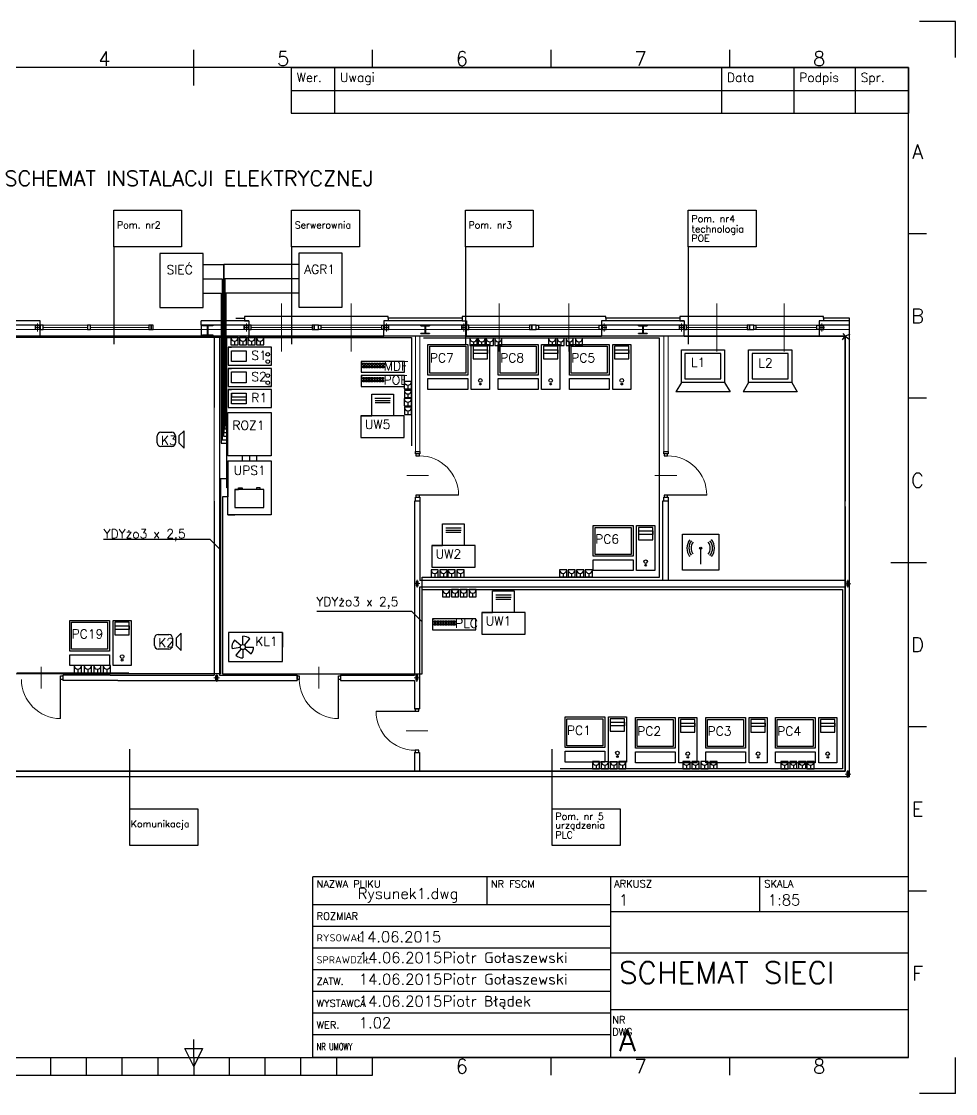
# Paper-space layout 'ISO A3 - tabelka rysunkowa' of a CAD drawing. Header units: millimetres. Extents: x 0 to 420, y 0 to 297.
# Drawn here: x 161.3 to 420, y 0 to 297 of the extents above; entities that cross this region are included whole.
import ezdxf
from ezdxf.enums import TextEntityAlignment as Align

# ---------------------------------------------------------------- set-up
doc = ezdxf.new("R2010")
doc.units = ezdxf.units.MM
doc.linetypes.add('ACAD_ISO10W100', pattern=[18, 12, -3, 0, -3])
for name, color, linetype in [('elementy', 10, 'Continuous'), ('faza1', 150, 'Continuous'), ('faza2', 92, 'Continuous'), ('faza3', 40, 'Continuous'), ('przekroj', 19, 'Continuous'), ('Title Block', 7, 'Continuous')]:
    doc.layers.add(name, color=color, linetype=linetype)
doc.styles.add('ACISOTS', font='simplex.shx', dxfattribs={"height": 1})
doc.styles.add('ISO Proportional', font='simplex.shx')
doc.styles.add('POLTECH', font='ROMANS')

# ---------------------------------------------------------------- blocks, each defined once
blk = doc.blocks.new('*T3')
at = {"layer": 'Title Block', "color": 0, "linetype": 'ByBlock', "lineweight": -2, "transparency": 16777216}
for p, q in [((0, 0), (171, 0)), ((0, 0), (0, -12.67)), ((12, 0), (12, -12.67)), ((119.19, 0), (119.19, -12.67)), ((139.19, 0), (139.19, -12.67)), ((156.21, 0), (156.21, -12.67)), ((171, 0), (171, -12.67)), ((0, -6.33), (171, -6.33)), ((0, -12.67), (171, -12.67))]:
    blk.add_line(p, q, dxfattribs=at)
at = {"layer": 'Title Block', "color": 0, "transparency": 16777216, "char_height": 2.5, "attachment_point": 1, "style": 'ISO Proportional'}
for s, insert, width in [('Wer.', (1.5, -1.5), 9), ('Uwagi', (13.5, -1.5), 104.1871), ('Data', (120.69, -1.5), 17), ('Podpis', (140.69, -1.5), 14.0204), ('Spr.', (157.71, -1.5), 11.7925)]:
    blk.add_mtext(s, dxfattribs=dict(at, insert=insert, width=width))
blk = doc.blocks.new('Tabelka rysunkowa')
at = {"layer": 'Title Block'}
for p, q in [((420, 297), (410, 297)), ((420, 287), (420, 297)), ((209, 279.28), (209, 289.18)), ((258.5, 284.23), (258.5, 289.18)), ((308, 284.23), (308, 289.18)), ((357.5, 284.23), (357.5, 289.18)), ((407, 284.23), (11, 284.23)), ((407, 10), (407, 284.23)), ((411.95, 238.19), (407, 238.19)), ((411.95, 192.66), (407, 192.66)), ((402.05, 147.12), (411.95, 147.12)), ((411.95, 101.58), (407, 101.58)), ((407, 60), (242, 60)), ((242, 10), (242, 60)), ((290.14, 60), (290.14, 52.38)), ((324.5, 10), (324.5, 60)), ((365.75, 50.35), (365.75, 60)), ((407, 10), (407, 60)), ((411.95, 56.03), (407, 56.03)), ((242, 52.38), (324.5, 52.38)), ((407, 50.35), (324.5, 50.35)), ((242, 46.38), (324.5, 46.38)), ((242, 40.38), (324.5, 40.38)), ((324.5, 39.01), (407, 39.01)), ((242, 34.38), (324.5, 34.38)), ((242, 28.38), (324.5, 28.38)), ((242, 22.38), (324.5, 22.38)), ((324.5, 23.29), (407, 23.29)), ((209, 10), (209, 14.95)), ((242, 16.38), (324.5, 16.38)), ((206.53, 12.47), (211.47, 12.47)), ((209, 7.52), (206.53, 12.47)), ((211.47, 12.47), (209, 7.52)), ((11, 10), (407, 10)), ((169.4, 5.05), (169.4, 10)), ((179.3, 5.05), (179.3, 10)), ((189.2, 5.05), (189.2, 10)), ((199.1, 5.05), (199.1, 10)), ((209, 10), (209, 5.05)), ((218.9, 5.05), (218.9, 10)), ((228.8, 5.05), (228.8, 10)), ((238.7, 5.05), (238.7, 10)), ((407, 10), (242, 10)), ((248.6, 5.05), (248.6, 10)), ((258.5, 5.05), (258.5, 10)), ((308, 5.05), (308, 10)), ((357.5, 5.05), (357.5, 10)), ((420, 0), (420, 10)), ((159.5, 5.05), (258.5, 5.05)), ((420, 0), (410, 0))]:
    blk.add_line(p, q, dxfattribs=at)
blk.add_blockref('*T3', (236, 284.23))
at = {"layer": 'Title Block', "style": 'ISO Proportional'}
for s, p in [('4', (184.25, 286.7)), ('5', (233.75, 286.7)), ('6', (283.25, 286.7)), ('7', (332.75, 286.7)), ('8', (382.25, 286.7)), ('A', (409.48, 260.96)), ('B', (409.48, 215.43)), ('C', (409.48, 169.88)), ('D', (409.48, 124.34)), ('E', (409.48, 78.8)), ('F', (409.48, 33.27)), ('6', (283.25, 7.52)), ('7', (332.75, 7.52)), ('8', (382.25, 7.52))]:
    blk.add_text(s, height=3.96, dxfattribs=at).set_placement(p, align=Align.MIDDLE)
at = {"layer": 'Title Block', "lineweight": 25, "style": 'ACISOTS'}
for s, p in [('NAZWA PLIKU', (243.03, 57.04)), ('NR FSCM', (291.3, 57.04)), ('ARKUSZ', (325.45, 57.11)), ('SKALA', (367.03, 57.11)), ('ROZMIAR', (243.03, 48.14)), ('RYSOWAŁ', (243.03, 42.14)), ('SPRAWDZIŁ', (243.03, 36.05)), ('ZATW.', (243.03, 30.08)), ('WYSTAWCA', (243.03, 23.99)), ('WER.', (243.03, 17.99))]:
    blk.add_text(s, height=2, dxfattribs=at).set_placement(p)
at = {"layer": 'Title Block', "lineweight": 25, "style": 'ACISOTS', "width": 0.683519}
blk.add_text('NR UMOWY', height=2, dxfattribs=at).set_placement((243.03, 11.99))
at = {"layer": 'Title Block', "insert": (324.88, 21.41), "char_height": 2, "width": 8.8, "attachment_point": 1, "style": 'ACISOTS'}
blk.add_mtext('NR DWG', dxfattribs=at)
at = {"layer": 'Title Block', "lineweight": 35, "style": 'ACISOTS'}
for tag, p, height in [('NAZWA_PLIKU', (254.41, 53.9), 3), ('NR_FSCM', (293.68, 53.04), 3), ('ARKUSZ', (326.77, 52.11), 3), ('SKALA', (368.02, 52.11), 3), ('ROZMIAR', (254.7, 48.23), 3), ('AKTYWNOŚĆ_PROJEKTOWA', (328.79, 43.14), 3.5), ('DATA_SPRAWDZENIA', (254.41, 41.9), 3), ('DATA_SPRAWDZENIA', (254.7, 36.14), 3), ('SPRAWDZAJĄCY', (277.96, 36.14), 3), ('NAZWAARKUSZA', (326.77, 30.48), 6), ('DATA_ZATWIERDZENIA', (254.7, 30.17), 3), ('ZATWIERDZAJĄCY', (277.96, 30.17), 3), ('DATA_WYDANIA', (254.7, 24.08), 3), ('WYDAJĄCY', (277.96, 24.08), 3), ('PODTYTUŁ_RYSUNKU', (328.79, 25.44), 3), ('WERSJA', (254.7, 18.08), 3), ('NR_UMOWY', (254.7, 12.08), 3.5), ('NAZWA-NUMERARKUSZA', (326.77, 11.76), 6)]:
    blk.add_attdef(tag, p, '', height=height, dxfattribs=at)
blk = doc.blocks.new('pc')
for p, q in [((59.46, 234.93), (59.46, 251.93)), ((59.46, 251.93), (60.46, 251.93)), ((60.46, 251.93), (80.46, 251.93)), ((60.46, 250.93), (80.46, 250.93)), ((60.46, 235.93), (60.46, 250.93)), ((80.46, 251.93), (81.46, 251.93)), ((80.46, 250.93), (80.46, 235.93)), ((81.46, 251.93), (81.46, 234.93)), ((83.46, 226.93), (83.46, 251.93)), ((83.46, 251.93), (93.46, 251.93)), ((83.46, 251.93), (88.46, 251.93)), ((83.46, 251.93), (84.46, 251.93)), ((92.46, 250.93), (84.46, 250.93)), ((84.46, 250.93), (84.46, 243.93)), ((84.46, 250.93), (84.46, 248.93)), ((92.46, 243.93), (92.46, 250.93)), ((93.46, 251.93), (93.46, 226.93)), ((84.46, 248.93), (92.46, 248.93)), ((92.46, 246.93), (84.46, 246.93)), ((84.46, 243.93), (92.46, 243.93)), ((92.46, 248.93), (92.46, 246.93)), ((60.46, 234.93), (59.46, 234.93)), ((59.46, 232.93), (81.46, 232.93)), ((59.46, 226.93), (59.46, 232.93)), ((80.46, 235.93), (60.46, 235.93)), ((81.46, 234.93), (60.46, 234.93)), ((81.46, 232.93), (81.46, 226.93)), ((81.46, 226.93), (59.46, 226.93)), ((93.46, 226.93), (83.46, 226.93))]:
    blk.add_line(p, q)
for centre, radius in [((88.46, 231.93), 1), ((88.46, 229.93), 0.5)]:
    blk.add_circle(centre, radius)
blk = doc.blocks.new('*U19')
for p, q in [((-0.25, 0.25), (0.25, 0.25)), ((-0.25, -0.25), (-0.25, 0.25)), ((0.25, 0.25), (0.25, -0.25)), ((0.25, -0.25), (-0.25, -0.25))]:
    blk.add_line(p, q)
blk = doc.blocks.new('*U20')
at = {"color": 0, "linetype": 'ByBlock', "lineweight": -2, "transparency": 16777216}
for p in [(0, 0.75), (0, 0), (0.75, 0.75), (0.75, 0), (1.5, 0.75), (1.5, 0), (2.25, 0.75), (2.25, 0), (3, 0.75), (3, 0), (3.75, 0.75), (3.75, 0), (4.5, 0.75), (4.5, 0), (5.25, 0.75), (5.25, 0)]:
    blk.add_blockref('*U19', p, dxfattribs=at)
blk = doc.blocks.new('*U23')
for p, q in [((-0.25, 0.25), (0.25, 0.25)), ((-0.25, -0.25), (-0.25, 0.25)), ((0.25, 0.25), (0.25, -0.25)), ((0.25, -0.25), (-0.25, -0.25))]:
    blk.add_line(p, q)
blk = doc.blocks.new('*U24')
at = {"color": 0, "linetype": 'ByBlock', "lineweight": -2, "transparency": 16777216}
for p in [(0, 0.75), (0, 0), (0.75, 0.75), (0.75, 0), (1.5, 0.75), (1.5, 0), (2.25, 0.75), (2.25, 0), (3, 0.75), (3, 0), (3.75, 0.75), (3.75, 0), (4.5, 0.75), (4.5, 0), (5.25, 0.75), (5.25, 0)]:
    blk.add_blockref('*U23', p, dxfattribs=at)
blk = doc.blocks.new('*U31')
for p, q in [((-0.25, 0.25), (0.25, 0.25)), ((-0.25, -0.25), (-0.25, 0.25)), ((0.25, 0.25), (0.25, -0.25)), ((0.25, -0.25), (-0.25, -0.25))]:
    blk.add_line(p, q)
blk = doc.blocks.new('*U32')
at = {"color": 0, "linetype": 'ByBlock', "lineweight": -2, "transparency": 16777216}
for p in [(0, 0.75), (0, 0), (0.75, 0.75), (0.75, 0), (1.5, 0.75), (1.5, 0), (2.25, 0.75), (2.25, 0), (3, 0.75), (3, 0), (3.75, 0.75), (3.75, 0), (4.5, 0.75), (4.5, 0), (5.25, 0.75), (5.25, 0)]:
    blk.add_blockref('*U31', p, dxfattribs=at)

psp = doc.layouts.new('ISO A3 - tabelka rysunkowa')

# ---------------------------------------------------------------- hatches: boundary and pattern name
at = {"layer": 'przekroj'}
for points in [[(271.11, 141.8), (270.63, 141.8), (270.63, 140.72), (271.11, 140.72)], [(390.44, 141.77), (389.96, 141.77), (389.96, 140.69), (390.44, 140.69)], [(215.59, 115.68), (215.11, 115.68), (215.11, 114.59), (215.59, 114.59)], [(271.05, 115.73), (270.56, 115.73), (270.56, 114.64), (271.05, 114.64)], [(390.44, 89.06), (389.96, 89.06), (389.96, 87.97), (390.44, 87.97)]]:
    psp.add_hatch(color=1, dxfattribs=at).paths.add_polyline_path(points)

# ---------------------------------------------------------------- linework, layer by layer
for p, q in [((218.5, 206.78), (218.5, 201.78)), ((230.5, 206.78), (218.5, 206.78)), ((218.5, 206.78), (219.5, 206.78)), ((219.5, 205.78), (223.5, 205.78)), ((219.5, 202.78), (219.5, 205.78)), ((223.5, 205.78), (223.5, 202.78)), ((230.5, 201.78), (230.5, 206.78)), ((344.05, 197.02), (344.05, 206.02)), ((344.05, 206.02), (345.05, 206.02)), ((345.03, 205.02), (345.03, 198.02)), ((355.03, 205.02), (345.03, 205.02)), ((345.05, 206.02), (356.05, 206.02)), ((355.03, 198.02), (355.03, 205.02)), ((356.05, 206.02), (356.05, 197.02)), ((362.67, 197.02), (362.67, 206.02)), ((362.67, 206.02), (363.67, 206.02)), ((363.65, 205.02), (363.65, 198.02)), ((373.65, 205.02), (363.65, 205.02)), ((363.67, 206.02), (374.67, 206.02)), ((373.65, 198.02), (373.65, 205.02)), ((374.67, 206.02), (374.67, 197.02)), ((223.5, 202.78), (219.5, 202.78)), ((255.36, 202.8), (255.36, 199.8)), ((267.36, 202.8), (255.36, 202.8)), ((255.36, 202.8), (255.86, 202.8)), ((267.36, 199.8), (267.36, 202.8)), ((218.5, 201.78), (230.5, 201.78)), ((218.5, 200.9), (218.5, 195.9)), ((230.5, 200.9), (218.5, 200.9)), ((218.5, 200.9), (219.5, 200.9)), ((219.5, 199.9), (223.5, 199.9)), ((219.5, 196.9), (219.5, 199.9)), ((223.5, 199.9), (223.5, 196.9)), ((230.5, 195.9), (230.5, 200.9)), ((255.36, 199.8), (267.36, 199.8)), ((223.5, 196.9), (219.5, 196.9)), ((255.34, 198.9), (255.34, 195.9)), ((267.34, 198.9), (255.34, 198.9)), ((255.34, 198.9), (255.84, 198.9)), ((267.34, 195.9), (267.34, 198.9)), ((344.05, 197.02), (342.54, 194.42)), ((356.05, 197.02), (344.05, 197.02)), ((345.03, 198.02), (355.03, 198.02)), ((356.05, 197.02), (357.53, 194.41)), ((362.67, 197.02), (361.16, 194.42)), ((374.67, 197.02), (362.67, 197.02)), ((363.65, 198.02), (373.65, 198.02)), ((374.67, 197.02), (376.15, 194.41)), ((218.5, 195.9), (230.5, 195.9)), ((218.5, 195.04), (218.5, 190.04)), ((230.5, 195.04), (218.5, 195.04)), ((218.5, 195.04), (219.5, 195.04)), ((219.5, 194.04), (223.5, 194.04)), ((219.5, 191.04), (219.5, 194.04)), ((219.5, 194.04), (219.5, 193.04)), ((223.5, 194.04), (223.5, 191.04)), ((230.5, 195.9), (229.5, 195.9)), ((230.5, 190.04), (230.5, 195.04)), ((255.34, 195.9), (267.34, 195.9)), ((258.31, 187.72), (258.31, 193.72)), ((258.31, 193.72), (264.31, 193.72)), ((264.31, 193.72), (264.31, 187.72)), ((357.53, 194.41), (342.54, 194.42)), ((376.15, 194.41), (361.16, 194.42)), ((219.5, 193.04), (223.5, 193.04)), ((223.5, 192.04), (219.5, 192.04)), ((223.5, 191.04), (219.5, 191.04)), ((223.5, 193.04), (223.5, 192.04)), ((259.18, 192.62), (263.49, 192.62)), ((259.22, 191.96), (263.44, 191.96)), ((259.22, 191.42), (263.4, 191.42)), ((218.5, 190.04), (230.5, 190.04)), ((255.31, 187.72), (255.31, 181.72)), ((267.31, 187.72), (255.31, 187.72)), ((255.31, 187.72), (258.31, 187.72)), ((267.31, 181.72), (267.31, 187.72)), ((198.9, 180.23), (198.9, 182.23)), ((199.9, 183.23), (202.9, 183.23)), ((203.9, 182.23), (203.9, 180.23)), ((204.9, 182.23), (206.33, 183.63)), ((204.9, 182.23), (204.9, 180.23)), ((206.32, 178.82), (206.32, 183.62)), ((255.31, 181.72), (267.31, 181.72)), ((202.9, 179.23), (199.9, 179.23)), ((204.9, 180.23), (206.32, 178.82)), ((218.42, 175.31), (230.42, 175.31)), ((218.42, 160.31), (218.42, 175.31)), ((230.42, 175.31), (230.42, 160.31)), ((228.42, 167.31), (220.42, 167.31)), ((220.42, 167.31), (220.42, 162.31)), ((220.42, 167.31), (221.42, 167.31)), ((221.42, 167.31), (221.42, 167.81)), ((221.42, 167.81), (222.42, 167.81)), ((222.42, 167.81), (222.42, 167.31)), ((227.42, 167.81), (226.42, 167.81)), ((226.42, 167.81), (226.42, 167.31)), ((227.42, 167.31), (227.42, 167.81)), ((227.92, 167.31), (227.42, 167.31)), ((228.42, 167.31), (227.92, 167.31)), ((228.42, 162.31), (228.42, 167.31)), ((220.42, 162.31), (228.42, 162.31)), ((230.42, 160.31), (218.42, 160.31)), ((218.42, 160.31), (220.42, 160.31)), ((277.91, 151.84), (277.91, 157.84)), ((277.91, 157.84), (283.91, 157.84)), ((283.91, 157.84), (283.91, 151.84)), ((278.79, 156.74), (283.09, 156.74)), ((278.83, 156.08), (283.05, 156.08)), ((278.83, 155.54), (283.01, 155.54)), ((344.41, 144.99), (344.41, 154.99)), ((344.41, 154.99), (354.41, 154.99)), ((354.41, 154.99), (354.41, 144.99)), ((274.91, 151.84), (274.91, 145.84)), ((286.91, 151.84), (274.91, 151.84)), ((274.91, 151.84), (277.91, 151.84)), ((286.91, 145.84), (286.91, 151.84)), ((349.41, 146.61), (349.41, 151.09)), ((274.91, 145.84), (286.91, 145.84)), ((354.41, 144.99), (344.41, 144.99)), ((354.41, 144.99), (349.41, 144.99)), ((291.77, 133.28), (291.77, 139.28)), ((291.77, 139.28), (297.77, 139.28)), ((292.64, 138.18), (296.95, 138.18)), ((292.69, 137.52), (296.91, 137.52)), ((292.69, 136.98), (296.87, 136.98)), ((297.77, 139.28), (297.77, 133.28)), ((275.13, 131.49), (275.13, 128.49)), ((287.13, 131.49), (275.13, 131.49)), ((275.13, 131.49), (275.63, 131.49)), ((287.13, 128.49), (287.13, 131.49)), ((288.77, 133.28), (288.77, 127.28)), ((300.77, 133.28), (288.77, 133.28)), ((288.77, 133.28), (291.77, 133.28)), ((300.77, 127.28), (300.77, 133.28)), ((275.13, 128.49), (287.13, 128.49)), ((198.14, 124.14), (198.14, 126.14)), ((199.14, 127.14), (202.14, 127.14)), ((203.14, 126.14), (203.14, 124.14)), ((204.14, 126.14), (205.56, 127.55)), ((204.14, 126.14), (204.14, 124.14)), ((205.56, 122.73), (205.56, 127.54)), ((233.58, 127.7), (218.58, 127.7)), ((218.58, 127.7), (218.58, 124.7)), ((222.04, 124.15), (220.28, 125.63)), ((222.58, 124.4), (222.58, 126.7)), ((223.03, 124.24), (224.51, 125.99)), ((233.58, 119.7), (233.58, 127.7)), ((233.58, 127.7), (233.58, 123.7)), ((288.77, 127.28), (300.77, 127.28)), ((202.14, 123.14), (199.14, 123.14)), ((204.14, 124.14), (205.56, 122.73)), ((218.58, 124.7), (218.58, 119.7)), ((221.89, 123.58), (219.62, 123.17)), ((222.12, 123.17), (220.64, 121.41)), ((222.58, 123), (222.58, 120.7)), ((223.11, 123.25), (224.87, 121.77)), ((223.28, 123.7), (225.58, 123.7)), ((218.58, 119.7), (233.58, 119.7))]:
    psp.add_line(p, q)
for centre, radius in [((229.5, 204.78), 0.5), ((229.5, 202.78), 0.5), ((229.5, 198.9), 0.5), ((229.5, 196.9), 0.5), ((349.41, 151.09), 0.296), ((222.58, 123.7), 0.7)]:
    psp.add_circle(centre, radius)
for centre, radius, start, end in [((199.9, 182.23), 1, 90, 180), ((202.9, 182.23), 1, 0, 90), ((199.9, 180.23), 1, 180, 270), ((202.9, 180.23), 1, 270, 0), ((349.41, 151.09), 3.81, 142.1152, 216.654), ((349.41, 151.09), 3.27, 142.1387, 216.5193), ((349.41, 151.09), 2.66, 142.1764, 216.3036), ((349.41, 151.09), 2.66, 321.7735, 38.6113), ((349.41, 151.09), 3.27, 321.8112, 38.3956), ((349.41, 151.09), 3.81, 321.8347, 38.2609), ((199.14, 126.14), 1, 90, 180), ((202.14, 126.14), 1, 0, 90), ((222.58, 123.7), 3, 139.894, 190.2891), ((222.58, 123.7), 3, 49.8096, 90), ((199.14, 124.14), 1, 180, 270), ((202.14, 124.14), 1, 270, 0), ((222.58, 123.7), 3, 319.894, 0), ((222.58, 123.7), 3, 229.8096, 270)]:
    psp.add_arc(centre, radius, start, end)
at = {"layer": 'elementy'}
for p, q in [((199.62, 232.71), (199.62, 217.71)), ((211.62, 232.71), (199.62, 232.71)), ((211.62, 217.71), (211.62, 232.71)), ((238.12, 232.81), (238.12, 217.81)), ((250.12, 232.81), (238.12, 232.81)), ((250.12, 217.81), (250.12, 232.81)), ((199.62, 217.71), (211.62, 217.71)), ((238.12, 217.81), (250.12, 217.81)), ((219.29, 209.4), (219.29, 207.4)), ((221.29, 209.4), (219.29, 209.4)), ((220.29, 208.4), (220.29, 207.4)), ((221.29, 207.4), (221.29, 209.4)), ((221.64, 209.4), (221.64, 207.4)), ((223.64, 209.4), (221.64, 209.4)), ((222.64, 208.4), (222.64, 207.4)), ((223.64, 207.4), (223.64, 209.4)), ((223.99, 209.4), (223.99, 207.4)), ((225.99, 209.4), (223.99, 209.4)), ((224.99, 208.4), (224.99, 207.4)), ((225.99, 207.4), (225.99, 209.4)), ((226.37, 209.4), (226.37, 207.4)), ((228.37, 209.4), (226.37, 209.4)), ((227.37, 208.4), (227.37, 207.4)), ((228.37, 207.4), (228.37, 209.4)), ((285.46, 209.26), (285.46, 207.26)), ((287.46, 209.26), (285.46, 209.26)), ((286.46, 208.26), (286.46, 207.26)), ((287.46, 207.26), (287.46, 209.26)), ((287.74, 209.26), (287.74, 207.26)), ((289.74, 209.26), (287.74, 209.26)), ((288.74, 208.26), (288.74, 207.26)), ((289.74, 207.26), (289.74, 209.26)), ((290.01, 209.26), (290.01, 207.26)), ((292.01, 209.26), (290.01, 209.26)), ((291.01, 208.26), (291.01, 207.26)), ((292.01, 207.26), (292.01, 209.26)), ((292.35, 209.26), (292.35, 207.26)), ((294.35, 209.26), (292.35, 209.26)), ((293.35, 208.26), (293.35, 207.26)), ((294.35, 207.26), (294.35, 209.26)), ((307.27, 209.23), (307.27, 207.23)), ((309.27, 209.23), (307.27, 209.23)), ((308.27, 208.23), (308.27, 207.23)), ((309.27, 207.23), (309.27, 209.23)), ((309.64, 209.26), (309.64, 207.26)), ((311.64, 209.26), (309.64, 209.26)), ((310.64, 208.26), (310.64, 207.26)), ((311.64, 207.26), (311.64, 209.26)), ((312.13, 209.26), (312.13, 207.26)), ((314.13, 209.26), (312.13, 209.26)), ((313.13, 208.26), (313.13, 207.26)), ((314.13, 207.26), (314.13, 209.26)), ((314.69, 209.26), (314.69, 207.26)), ((316.69, 209.26), (314.69, 209.26)), ((315.69, 208.26), (315.69, 207.26)), ((316.69, 207.26), (316.69, 209.26)), ((219.29, 207.4), (221.29, 207.4)), ((221.64, 207.4), (223.64, 207.4)), ((223.99, 207.4), (225.99, 207.4)), ((226.37, 207.4), (228.37, 207.4)), ((285.46, 207.26), (287.46, 207.26)), ((287.74, 207.26), (289.74, 207.26)), ((290.01, 207.26), (292.01, 207.26)), ((292.35, 207.26), (294.35, 207.26)), ((307.27, 207.23), (309.27, 207.23)), ((309.64, 207.26), (311.64, 207.26)), ((312.13, 207.26), (314.13, 207.26)), ((314.69, 207.26), (316.69, 207.26)), ((267.3, 197.24), (267.3, 195.24)), ((269.3, 197.24), (267.3, 197.24)), ((268.3, 196.24), (268.3, 195.24)), ((269.3, 195.24), (269.3, 197.24)), ((267.3, 195.24), (269.3, 195.24)), ((267.34, 194.8), (267.34, 192.8)), ((269.34, 194.8), (267.34, 194.8)), ((268.34, 193.8), (268.34, 192.8)), ((269.34, 192.8), (269.34, 194.8)), ((267.3, 192.53), (267.3, 190.53)), ((269.3, 192.53), (267.3, 192.53)), ((267.3, 190.53), (269.3, 190.53)), ((267.34, 192.8), (269.34, 192.8)), ((267.34, 190.14), (267.34, 188.14)), ((269.34, 190.14), (267.34, 190.14)), ((268.3, 191.53), (268.3, 190.53)), ((269.3, 190.53), (269.3, 192.53)), ((269.34, 188.14), (269.34, 190.14)), ((218.42, 188.64), (230.42, 188.64)), ((218.42, 176.64), (218.42, 188.64)), ((230.42, 188.64), (230.42, 176.64)), ((267.34, 188.14), (269.34, 188.14)), ((268.34, 189.14), (268.34, 188.14)), ((230.42, 176.64), (218.42, 176.64)), ((274.74, 145.09), (274.74, 143.09)), ((276.74, 145.09), (274.74, 145.09)), ((274.74, 143.09), (276.74, 143.09)), ((275.74, 144.09), (275.74, 143.09)), ((276.74, 143.09), (276.74, 145.09)), ((277.15, 145.11), (277.15, 143.11)), ((279.15, 145.11), (277.15, 145.11)), ((277.15, 143.11), (279.15, 143.11)), ((278.15, 144.11), (278.15, 143.11)), ((279.15, 143.11), (279.15, 145.11)), ((279.42, 145.09), (279.42, 143.09)), ((281.42, 145.09), (279.42, 145.09)), ((279.42, 143.09), (281.42, 143.09)), ((280.42, 144.09), (280.42, 143.09)), ((281.42, 143.09), (281.42, 145.09)), ((281.87, 145.09), (281.87, 143.09)), ((283.87, 145.09), (281.87, 145.09)), ((281.87, 143.09), (283.87, 143.09)), ((282.87, 144.09), (282.87, 143.09)), ((283.87, 143.09), (283.87, 145.09)), ((310.3, 145.11), (310.3, 143.11)), ((312.3, 145.11), (310.3, 145.11)), ((310.3, 143.11), (312.3, 143.11)), ((311.3, 144.11), (311.3, 143.11)), ((312.3, 143.11), (312.3, 145.11)), ((312.66, 145.11), (312.66, 143.11)), ((314.66, 145.11), (312.66, 145.11)), ((312.66, 143.11), (314.66, 143.11)), ((313.66, 144.11), (313.66, 143.11)), ((314.66, 143.11), (314.66, 145.11)), ((315.03, 145.11), (315.03, 143.11)), ((317.03, 145.11), (315.03, 145.11)), ((315.03, 143.11), (317.03, 143.11)), ((316.03, 144.11), (316.03, 143.11)), ((317.03, 143.11), (317.03, 145.11)), ((317.45, 145.11), (317.45, 143.11)), ((319.45, 145.11), (317.45, 145.11)), ((317.45, 143.11), (319.45, 143.11)), ((318.45, 144.11), (318.45, 143.11)), ((319.45, 143.11), (319.45, 145.11)), ((280.37, 139.62), (280.37, 137.62)), ((282.37, 139.62), (280.37, 139.62)), ((282.37, 137.62), (282.37, 139.62)), ((282.76, 139.62), (282.76, 137.62)), ((284.76, 139.62), (282.76, 139.62)), ((284.76, 137.62), (284.76, 139.62)), ((285.25, 139.62), (285.25, 137.62)), ((287.25, 139.62), (285.25, 139.62)), ((287.25, 137.62), (287.25, 139.62)), ((277.92, 139.57), (277.92, 137.57)), ((279.92, 139.57), (277.92, 139.57)), ((277.92, 137.57), (279.92, 137.57)), ((278.92, 138.57), (278.92, 137.57)), ((279.92, 137.57), (279.92, 139.57)), ((280.37, 137.62), (282.37, 137.62)), ((281.37, 138.62), (281.37, 137.62)), ((282.76, 137.62), (284.76, 137.62)), ((283.76, 138.62), (283.76, 137.62)), ((285.25, 137.62), (287.25, 137.62)), ((286.25, 138.62), (286.25, 137.62)), ((175.91, 118.54), (175.91, 116.54)), ((177.91, 118.54), (175.91, 118.54)), ((175.91, 116.54), (177.91, 116.54)), ((176.91, 117.54), (176.91, 116.54)), ((177.91, 116.54), (177.91, 118.54)), ((178.69, 118.54), (178.69, 116.54)), ((180.69, 118.54), (178.69, 118.54)), ((178.69, 116.54), (180.69, 116.54)), ((179.69, 117.54), (179.69, 116.54)), ((180.69, 116.54), (180.69, 118.54)), ((181.3, 118.54), (181.3, 116.54)), ((183.3, 118.54), (181.3, 118.54)), ((181.3, 116.54), (183.3, 116.54)), ((182.3, 117.54), (182.3, 116.54)), ((183.3, 116.54), (183.3, 118.54)), ((183.91, 118.54), (183.91, 116.54)), ((185.91, 118.54), (183.91, 118.54)), ((183.91, 116.54), (185.91, 116.54)), ((184.91, 117.54), (184.91, 116.54)), ((185.91, 116.54), (185.91, 118.54)), ((319.42, 91.97), (319.42, 89.97)), ((321.42, 91.97), (319.42, 91.97)), ((319.42, 89.97), (321.42, 89.97)), ((320.42, 90.97), (320.42, 89.97)), ((321.42, 89.97), (321.42, 91.97)), ((321.85, 91.94), (321.85, 89.94)), ((323.85, 91.94), (321.85, 91.94)), ((321.85, 89.94), (323.85, 89.94)), ((322.85, 90.94), (322.85, 89.94)), ((323.85, 89.94), (323.85, 91.94)), ((324.32, 91.94), (324.32, 89.94)), ((326.32, 91.94), (324.32, 91.94)), ((324.32, 89.94), (326.32, 89.94)), ((325.32, 90.94), (325.32, 89.94)), ((326.32, 89.94), (326.32, 91.94)), ((326.72, 91.97), (326.72, 89.97)), ((328.72, 91.97), (326.72, 91.97)), ((326.72, 89.97), (328.72, 89.97)), ((327.72, 90.97), (327.72, 89.97)), ((328.72, 89.97), (328.72, 91.97)), ((344.49, 91.96), (344.49, 89.96)), ((346.49, 91.96), (344.49, 91.96)), ((344.49, 89.96), (346.49, 89.96)), ((345.49, 90.96), (345.49, 89.96)), ((346.49, 89.96), (346.49, 91.96)), ((346.96, 91.96), (346.96, 89.96)), ((348.96, 91.96), (346.96, 91.96)), ((346.96, 89.96), (348.96, 89.96)), ((347.96, 90.96), (347.96, 89.96)), ((348.96, 89.96), (348.96, 91.96)), ((349.48, 91.96), (349.48, 89.96)), ((351.48, 91.96), (349.48, 91.96)), ((349.48, 89.96), (351.48, 89.96)), ((350.48, 90.96), (350.48, 89.96)), ((351.48, 89.96), (351.48, 91.96)), ((351.95, 92.01), (351.95, 90.01)), ((353.95, 92.01), (351.95, 92.01)), ((351.95, 90.01), (353.95, 90.01)), ((352.95, 91.01), (352.95, 90.01)), ((353.95, 90.01), (353.95, 92.01)), ((371.61, 91.96), (371.61, 89.96)), ((373.61, 91.96), (371.61, 91.96)), ((371.61, 89.96), (373.61, 89.96)), ((372.61, 90.96), (372.61, 89.96)), ((373.61, 89.96), (373.61, 91.96)), ((374.08, 92.01), (374.08, 90.01)), ((376.08, 92.01), (374.08, 92.01)), ((374.08, 90.01), (376.08, 90.01)), ((375.08, 91.01), (375.08, 90.01)), ((376.08, 90.01), (376.08, 92.01)), ((376.51, 92.01), (376.51, 90.01)), ((378.51, 92.01), (376.51, 92.01)), ((376.51, 90.01), (378.51, 90.01)), ((377.51, 91.01), (377.51, 90.01)), ((378.51, 90.01), (378.51, 92.01)), ((378.83, 91.96), (378.83, 89.96)), ((380.83, 91.96), (378.83, 91.96)), ((378.83, 89.96), (380.83, 89.96)), ((379.83, 90.96), (379.83, 89.96)), ((380.83, 89.96), (380.83, 91.96))]:
    psp.add_line(p, q, dxfattribs=at)
for centre in [(220.29, 209.4), (222.64, 209.4), (224.99, 209.4), (227.37, 209.4), (286.46, 209.26), (288.74, 209.26), (291.01, 209.26), (293.35, 209.26), (308.27, 209.23), (310.64, 209.26), (313.13, 209.26), (315.69, 209.26), (268.3, 197.24), (268.34, 194.8), (268.3, 192.53), (268.34, 190.14), (275.74, 145.09), (278.15, 145.11), (280.42, 145.09), (282.87, 145.09), (311.3, 145.11), (313.66, 145.11), (316.03, 145.11), (318.45, 145.11), (281.37, 139.62), (283.76, 139.62), (286.25, 139.62), (278.92, 139.57), (176.91, 118.54), (179.69, 118.54), (182.3, 118.54), (184.91, 118.54), (320.42, 91.97), (322.85, 91.94), (325.32, 91.94), (327.72, 91.97), (345.49, 91.96), (347.96, 91.96), (350.48, 91.96), (352.95, 92.01), (372.61, 91.96), (375.08, 92.01), (377.51, 92.01), (379.83, 91.96)]:
    psp.add_arc(centre, 1, 180, 0, dxfattribs=at)
at = {"layer": 'faza1'}
for p, q in [((211.62, 229.71), (216, 229.71)), ((216, 229.71), (217.2, 229.71)), ((217.2, 229.71), (217.2, 188.64)), ((218.5, 229.71), (217.3, 229.71)), ((217.3, 229.71), (217.3, 188.64)), ((238.12, 229.71), (218.5, 229.71)), ((217.2, 188.64), (217.2, 182.14)), ((217.3, 188.64), (217.3, 183.14)), ((217.2, 182.14), (218.42, 182.14)), ((217.3, 183.14), (218.42, 183.14)), ((218.42, 175.31), (218.42, 170.31)), ((222.42, 176.64), (222.42, 175.31)), ((218.42, 170.31), (216.42, 170.31)), ((216.42, 170.31), (216.42, 116.51)), ((213.58, 153.49), (184.03, 153.49)), ((216.42, 150.67), (213.58, 153.49)), ((119.23, 116.38), (172.28, 116.31)), ((216.42, 116.31), (172.28, 116.31)), ((216.42, 116.51), (216.42, 116.31))]:
    psp.add_line(p, q, dxfattribs=at)
at = {"layer": 'faza2'}
for p, q in [((211.62, 225.71), (216, 225.71)), ((216, 225.71), (216.9, 225.71)), ((216.9, 225.71), (216.9, 188.64)), ((218.5, 225.71), (217.6, 225.71)), ((217.6, 225.71), (217.6, 188.66)), ((238.12, 225.71), (218.5, 225.71)), ((218.12, 209.46), (159.83, 209.46)), ((218.12, 167.81), (218.12, 209.46)), ((218.12, 209.46), (230.68, 209.46)), ((230.68, 209.46), (269.34, 209.46)), ((269.34, 209.46), (269.34, 179.42)), ((216.9, 188.64), (216.9, 181.14)), ((217.6, 188.66), (217.6, 184.16)), ((217.6, 184.16), (218.42, 184.16)), ((216.9, 181.14), (218.42, 181.14)), ((224.42, 176.64), (224.42, 175.31)), ((218.42, 170.31), (218.42, 167.81)), ((218.42, 167.81), (218.12, 167.81)), ((159.98, 116.51), (191.02, 116.51))]:
    psp.add_line(p, q, dxfattribs=at)
at = {"layer": 'faza3'}
for p, q in [((211.62, 221.71), (216.1, 221.71)), ((216.1, 221.71), (216.6, 221.71)), ((216.6, 221.71), (216.6, 188.64)), ((218.5, 221.71), (217.9, 221.71)), ((217.9, 221.71), (217.9, 188.64)), ((238.12, 221.71), (218.5, 221.71)), ((337.96, 209.26), (272.63, 209.26)), ((337.96, 143.09), (337.96, 209.26)), ((216.6, 188.64), (216.6, 180.14)), ((217.9, 188.64), (217.9, 185.14)), ((217.9, 185.14), (218.42, 185.14)), ((216.6, 180.14), (218.42, 180.14)), ((226.42, 176.64), (226.42, 175.31)), ((218.42, 167.81), (218.42, 165.31)), ((218.42, 165.31), (216.92, 165.31)), ((216.92, 165.31), (216.92, 116.31)), ((272.26, 139.61), (272.26, 143.09)), ((272.26, 143.09), (337.96, 143.09)), ((272.26, 116.31), (272.26, 139.61)), ((272.26, 139.61), (300.97, 139.61)), ((300.97, 139.61), (388.69, 139.61)), ((388.69, 139.61), (388.69, 89.96)), ((269.44, 133.55), (243.06, 133.55)), ((272.25, 130.71), (269.44, 133.55)), ((216.92, 116.31), (272.26, 116.31)), ((388.69, 89.96), (310.51, 89.96))]:
    psp.add_line(p, q, dxfattribs=at)
at = {"layer": 'przekroj', "color": 1}
for p, q in [((186.87, 244.74), (205.64, 244.74)), ((186.87, 234.58), (186.87, 244.74)), ((205.64, 244.74), (205.64, 234.58)), ((236.11, 244.74), (254.88, 244.74)), ((236.11, 234.58), (236.11, 244.74)), ((254.88, 244.74), (254.88, 234.58)), ((284.24, 244.74), (303, 244.74)), ((284.24, 234.58), (284.24, 244.74)), ((303, 244.74), (303, 234.58)), ((345.98, 244.74), (364.74, 244.74)), ((345.98, 234.58), (345.98, 244.74)), ((364.74, 244.74), (364.74, 234.58)), ((186.87, 234.58), (186.87, 207.58)), ((205.64, 234.58), (186.87, 234.58)), ((236.11, 234.58), (236.11, 207.58)), ((254.88, 234.58), (236.11, 234.58)), ((284.24, 234.58), (284.24, 207.58)), ((303, 234.58), (284.24, 234.58)), ((345.98, 234.58), (345.98, 207.58)), ((364.74, 234.58), (345.98, 234.58)), ((166.43, 214.03), (26.19, 214.03)), ((166.43, 212.82), (166.43, 214.03)), ((224.29, 214.03), (211.03, 214.03)), ((211.03, 212.82), (211.03, 214.03)), ((220.68, 214.8), (223.09, 214.8)), ((223.09, 214.8), (223.09, 214.03)), ((224.29, 214.03), (224.29, 212.82)), ((262.87, 214.03), (261.66, 214.03)), ((261.66, 214.03), (261.66, 212.82)), ((283.36, 214.8), (262.87, 214.8, 0)), ((262.87, 214.8), (262.87, 214.03)), ((283.36, 214.03), (262.87, 214.03)), ((283.36, 214.8), (283.36, 214.03)), ((283.36, 214.03), (284.56, 214.03)), ((284.56, 214.03), (284.56, 212.82)), ((323.14, 214.03), (321.93, 214.03)), ((321.93, 214.03), (321.93, 212.82)), ((343.63, 214.8), (323.14, 214.8)), ((323.14, 214.8), (323.14, 214.03)), ((344.83, 214.03), (323.14, 214.03)), ((343.63, 214.8), (343.63, 214.03)), ((343.63, 214.03), (344.83, 214.03)), ((344.83, 214.03), (344.83, 212.82)), ((390.64, 214.03), (382.2, 214.03)), ((383.41, 214.03), (382.2, 214.03)), ((382.2, 214.03), (382.2, 212.82)), ((390.64, 214.8), (383.41, 214.8)), ((383.41, 214.8), (383.41, 214.03)), ((390.64, 87.76), (390.64, 214.8)), ((166.43, 212.82), (26.19, 212.82)), ((166.43, 209.81), (166.43, 212.82)), ((167.28, 212.82), (166.43, 212.82)), ((166.43, 212.82), (166.43, 211.62)), ((166.43, 211.62), (167.28, 211.62)), ((167.28, 211.62), (167.28, 212.82)), ((180.41, 212.82), (179.57, 212.82)), ((179.57, 212.82), (179.57, 211.62)), ((179.57, 211.62), (180.41, 211.62)), ((180.41, 211.62), (180.41, 212.82)), ((197.17, 212.82), (196.57, 212.82)), ((196.57, 212.82), (196.57, 211.62)), ((196.57, 211.62), (197.17, 211.62)), ((197.17, 211.62), (197.17, 212.82)), ((197.77, 212.82), (197.17, 212.82)), ((197.17, 212.82), (197.17, 211.62)), ((197.17, 211.62), (197.77, 211.62)), ((197.77, 211.62), (197.77, 212.82)), ((224.29, 212.82), (211.03, 212.82)), ((211.03, 212.82), (211.03, 209.81)), ((224.29, 212.82), (224.29, 209.81)), ((284.56, 212.82), (261.66, 212.82)), ((261.66, 209.81), (261.66, 212.82)), ((271.91, 212.82), (274.32, 212.82)), ((271.91, 212.7), (271.91, 212.82)), ((271.91, 212.7), (272.93, 212.7)), ((273.05, 212.58), (273.05, 210.77)), ((273.17, 212.58), (273.17, 210.77)), ((273.29, 212.7), (274.32, 212.7)), ((274.32, 212.82), (274.32, 212.7)), ((284.56, 209.81), (284.56, 212.82)), ((344.83, 212.82), (321.93, 212.82)), ((321.93, 212.82), (321.93, 209.81)), ((332.18, 212.82), (334.59, 212.82)), ((332.18, 212.7), (332.18, 212.82)), ((332.18, 212.7), (333.2, 212.7)), ((333.32, 212.58), (333.32, 210.77)), ((333.44, 212.58), (333.44, 210.77)), ((333.56, 212.7), (334.59, 212.7)), ((334.59, 212.82), (334.59, 212.7)), ((344.83, 209.81), (344.83, 212.82)), ((390.64, 212.82), (382.2, 212.82)), ((382.2, 212.82), (382.2, 209.81)), ((389.43, 209.81), (27.81, 209.81)), ((214.65, 209.33), (214.65, 190.04)), ((216, 209.71), (220.08, 209.71)), ((216.1, 209.8), (216.1, 155.35)), ((224.29, 209.81), (218.27, 209.81)), ((224.29, 209.81), (261.66, 209.81)), ((284.56, 209.81), (261.66, 209.81)), ((271.91, 210.65), (272.93, 210.65)), ((271.91, 210.53), (271.91, 210.65)), ((271.91, 210.53), (274.32, 210.53)), ((273.29, 210.65), (274.32, 210.65)), ((274.32, 210.65), (274.32, 210.53)), ((284.56, 209.81), (321.93, 209.81)), ((344.83, 209.81), (321.93, 209.81)), ((332.18, 210.65), (333.2, 210.65)), ((332.18, 210.53), (332.18, 210.65)), ((332.18, 210.53), (334.59, 210.53)), ((333.56, 210.65), (334.59, 210.65)), ((334.59, 210.65), (334.59, 210.53)), ((344.83, 209.81), (382.2, 209.81)), ((382.2, 209.81), (389.43, 209.81)), ((388.66, 208.81), (389.43, 209.81)), ((388.81, 210.53), (389.43, 209.81)), ((389.43, 209.81), (390.81, 210.45)), ((389.43, 209.81), (389.43, 164.15)), ((389.43, 209.81), (390.74, 208.91)), ((389.43, 89.27), (389.43, 209.81)), ((270.4, 177.26), (270.4, 177.86)), ((270.4, 177.86), (271.61, 177.86)), ((271.61, 177.26), (270.4, 177.26)), ((271.61, 177.86), (271.61, 177.26)), ((339.16, 177.26), (339.16, 177.86)), ((339.16, 177.86), (340.37, 177.86)), ((340.37, 177.26), (339.16, 177.26)), ((340.37, 177.86), (340.37, 177.26)), ((214.65, 164.15), (214.65, 155.96)), ((270.1, 164.15), (270.1, 142.15)), ((270.4, 164.15), (270.1, 164.15)), ((270.4, 164.15), (270.4, 165.21)), ((270.4, 165.21), (271.61, 165.21)), ((271.61, 164.15), (270.4, 164.15)), ((271.61, 165.21), (271.61, 164.15)), ((271.61, 164.15), (271.61, 142.15)), ((338.86, 164.15), (338.86, 142.15)), ((339.16, 164.15), (338.86, 164.15)), ((339.16, 164.15), (339.16, 165.21)), ((339.16, 165.21), (340.37, 165.21)), ((340.37, 164.15), (339.16, 164.15)), ((340.37, 165.21), (340.37, 164.15)), ((340.37, 164.15), (340.37, 142.15)), ((389.43, 162.65), (389.43, 89.27)), ((214.65, 155.96), (214.65, 155.35)), ((214.65, 155.35), (214.65, 115.94)), ((216.1, 155.35), (216.1, 115.94)), ((270.1, 142.15), (270.1, 116.48)), ((389.43, 140.31), (271.55, 140.31)), ((271.55, 140.31), (271.55, 116.48)), ((338.62, 142.15), (271.61, 142.15)), ((389.43, 142.15), (338.62, 142.15)), ((185.84, 115.94), (172.73, 115.94)), ((172.73, 115.94), (172.73, 114.43)), ((185.84, 115.94), (187.95, 115.94)), ((187.95, 115.94), (214.65, 115.94)), ((216.1, 115.94), (237.63, 115.94)), ((237.63, 115.94), (237.63, 114.43)), ((249.68, 115.94), (270.1, 115.94)), ((249.68, 115.94), (249.68, 114.43)), ((270.1, 116.48), (270.1, 115.94)), ((270.1, 116.48), (270.1, 115.94)), ((271.55, 116.48), (271.55, 106.54)), ((187.95, 114.43), (172.73, 114.43)), ((187.95, 114.43), (237.63, 114.43)), ((249.68, 114.43), (270.1, 114.43)), ((270.1, 114.43), (270.1, 106.54)), ((270.1, 106.54), (271.55, 106.54)), ((191.32, 78.86), (191.32, 95.42)), ((308.3, 78.86), (308.3, 95.42)), ((270.1, 94.49), (270.1, 89.27)), ((270.1, 94.49), (271.55, 94.49)), ((271.55, 94.49), (271.55, 89.27)), ((389.43, 89.27), (27.81, 89.27)), ((27.81, 89.27), (389.43, 89.27)), ((390.64, 87.76), (26.19, 87.76)), ((191.32, 78.86), (210.09, 78.86)), ((191.32, 68.7), (191.32, 78.86)), ((210.09, 78.86), (210.09, 68.7)), ((308.3, 78.86), (327.07, 78.86)), ((308.3, 68.7), (308.3, 78.86)), ((327.07, 78.86), (327.07, 68.7)), ((210.09, 68.7), (191.32, 68.7)), ((327.07, 68.7), (308.3, 68.7))]:
    psp.add_line(p, q, dxfattribs=at)
at = {"layer": 'przekroj', "color": 1, "lineweight": 0}
for p, q in [((233.33, 205.59), (233.33, 218.85)), ((252.62, 205.59), (252.62, 218.85)), ((293.6, 205.59), (293.6, 218.85)), ((312.89, 205.59), (312.89, 218.85)), ((353.87, 205.59), (353.87, 218.85)), ((372.49, 205.59), (372.49, 218.85)), ((390.64, 211.62), (26.19, 211.62)), ((167.28, 212.82), (196.57, 212.82)), ((167.28, 212.22), (179.57, 212.22)), ((167.28, 211.62), (196.57, 211.62)), ((180.41, 212.22), (196.57, 212.22)), ((270.4, 177.86), (270.4, 209.81)), ((271.61, 177.86), (271.61, 209.81)), ((339.16, 177.86), (339.16, 209.81)), ((340.37, 177.86), (340.37, 209.81)), ((214.65, 164.15), (214.65, 190.04))]:
    psp.add_line(p, q, dxfattribs=at)
at = {"layer": 'przekroj', "color": 1, "linetype": 'ACAD_ISO10W100', "lineweight": 0, "ltscale": 0.2}
for p, q in [((166.53, 212.22), (164.97, 212.22)), ((165.75, 211.13), (165.75, 213.3)), ((224.35, 212.22), (222.79, 212.22)), ((223.57, 211.13), (223.57, 213.3)), ((261.6, 212.22), (263.17, 212.22)), ((262.38, 211.13), (262.38, 213.3)), ((284.62, 212.22), (283.06, 212.22)), ((283.84, 211.13), (283.84, 213.3)), ((321.87, 212.22), (323.44, 212.22)), ((322.65, 211.13), (322.65, 213.3)), ((344.89, 212.22), (343.33, 212.22)), ((344.11, 211.13), (344.11, 213.3)), ((382.14, 212.22), (383.71, 212.22)), ((382.92, 211.13), (382.92, 213.3)), ((271.65, 141.26), (270.08, 141.26)), ((270.87, 142.35), (270.87, 140.18)), ((390.98, 141.23), (389.42, 141.23)), ((390.2, 142.31), (390.2, 140.15)), ((215.35, 116.22), (215.35, 114.05)), ((270.81, 116.27), (270.81, 114.1)), ((216.13, 115.13), (214.56, 115.13)), ((271.59, 115.18), (270.02, 115.18)), ((390.2, 89.6), (390.2, 87.43)), ((390.98, 88.51), (389.42, 88.51))]:
    psp.add_line(p, q, dxfattribs=at)
at = {"layer": 'przekroj', "color": 1, "lineweight": 0, "ltscale": 2}
for p, q in [((241.77, 212.82), (224.89, 212.82)), ((224.89, 212.22), (241.77, 212.22)), ((224.89, 211.62), (241.77, 211.62)), ((244.18, 212.82), (261.06, 212.82)), ((261.06, 212.22), (244.18, 212.22)), ((261.06, 211.62), (244.18, 211.62)), ((302.04, 212.82), (285.17, 212.82)), ((285.17, 212.22), (302.04, 212.22)), ((285.17, 211.62), (302.04, 211.62)), ((304.45, 212.82), (321.33, 212.82)), ((321.33, 212.22), (304.45, 212.22)), ((321.33, 211.62), (304.45, 211.62)), ((362.31, 212.82), (345.44, 212.82)), ((345.44, 212.22), (362.31, 212.22)), ((345.44, 211.62), (362.31, 211.62)), ((364.72, 212.82), (381.6, 212.82)), ((381.6, 212.22), (364.72, 212.22)), ((381.6, 211.62), (364.72, 211.62)), ((267.99, 171.24), (274.02, 171.24)), ((336.75, 171.24), (342.78, 171.24)), ((166.7, 118.22), (166.7, 112.2)), ((243.66, 118.22), (243.66, 112.2)), ((273.84, 100.51), (267.81, 100.51))]:
    psp.add_line(p, q, dxfattribs=at)
at = {"layer": 'przekroj', "color": 1, "linetype": 'ByBlock'}
for p, q in [((282.34, 165.81), (271.49, 165.81)), ((351.09, 165.81), (340.25, 165.81)), ((172.13, 103.88), (172.13, 114.73)), ((249.08, 103.88), (249.08, 114.73)), ((259.49, 105.94), (270.34, 105.94))]:
    psp.add_line(p, q, dxfattribs=at)
at = {"layer": 'przekroj', "color": 1, "ltscale": 2}
for points in [[(262.87, 214.8), (262.87, 215.28), (223.09, 215.28), (223.09, 214.8)], [(323.14, 214.8), (323.14, 215.28), (283.36, 215.28), (283.36, 214.8)], [(383.41, 214.8), (383.41, 215.28), (343.63, 215.28), (343.63, 214.8)]]:
    psp.add_lwpolyline(points, dxfattribs=at)
at = {"layer": 'przekroj', "color": 1}
for points in [[(223.09, 214.8), (223.09, 214.03), (224.29, 214.03), (224.29, 211.62)], [(262.87, 214.8), (262.87, 214.03), (261.66, 214.03), (261.66, 211.62)], [(283.36, 214.8), (283.36, 214.03), (284.56, 214.03), (284.56, 211.62)], [(323.14, 214.8), (323.14, 214.03), (321.93, 214.03), (321.93, 211.62)], [(343.63, 214.8), (343.63, 214.03), (344.83, 214.03), (344.83, 211.62)], [(383.41, 214.8), (383.41, 214.03), (382.2, 214.03), (382.2, 211.62)]]:
    psp.add_lwpolyline(points, dxfattribs=at)
for points in [[(166.35, 211.62), (165.15, 211.62), (165.15, 212.82), (166.35, 212.82)], [(166.29, 211.68), (165.21, 211.68), (165.21, 212.76), (166.29, 212.76)], [(224.17, 211.62), (222.97, 211.62), (222.97, 212.82), (224.17, 212.82)], [(224.11, 211.68), (223.03, 211.68), (223.03, 212.76), (224.11, 212.76)], [(242.37, 212.82), (242.37, 211.62), (243.58, 211.62), (243.58, 212.82)], [(261.78, 211.62), (262.99, 211.62), (262.99, 212.82), (261.78, 212.82)], [(261.84, 211.68), (262.93, 211.68), (262.93, 212.76), (261.84, 212.76)], [(284.44, 211.62), (283.24, 211.62), (283.24, 212.82), (284.44, 212.82)], [(284.38, 211.68), (283.3, 211.68), (283.3, 212.76), (284.38, 212.76)], [(302.64, 212.82), (302.64, 211.62), (303.85, 211.62), (303.85, 212.82)], [(322.05, 211.62), (323.26, 211.62), (323.26, 212.82), (322.05, 212.82)], [(322.11, 211.68), (323.2, 211.68), (323.2, 212.76), (322.11, 212.76)], [(344.71, 211.62), (343.51, 211.62), (343.51, 212.82), (344.71, 212.82)], [(344.65, 211.68), (343.57, 211.68), (343.57, 212.76), (344.65, 212.76)], [(362.91, 212.82), (362.91, 211.62), (364.12, 211.62), (364.12, 212.82)], [(382.32, 211.62), (383.53, 211.62), (383.53, 212.82), (382.32, 212.82)], [(382.38, 211.68), (383.47, 211.68), (383.47, 212.76), (382.38, 212.76)], [(390.5, 89.12), (389.9, 89.12), (389.9, 87.91), (390.5, 87.91)]]:
    psp.add_lwpolyline(points, close=True, dxfattribs=at)
at = {"layer": 'przekroj', "color": 1, "elevation": 0}
psp.add_lwpolyline([(212.78, 212.58, 0.414214), (212.66, 212.7), (211.39, 212.7), (211.39, 212.82), (214.29, 212.82), (214.29, 212.7), (213.02, 212.7, 0.414214), (212.9, 212.58), (212.9, 210.29, 0.414214), (213.02, 210.17), (214.29, 210.17), (214.29, 210.05), (211.39, 210.05), (211.39, 210.17), (212.66, 210.17, 0.414214), (212.78, 210.29)], format="xyb", close=True, dxfattribs=at)
at = {"layer": 'przekroj', "color": 1, "ltscale": 2}
for points in [[(224.89, 211.62), (224.89, 212.82), (224.29, 212.82), (224.29, 211.62)], [(242.37, 211.62), (242.37, 212.82), (241.77, 212.82), (241.77, 211.62)], [(243.58, 211.62), (243.58, 212.82), (244.18, 212.82), (244.18, 211.62)], [(261.06, 211.62), (261.06, 212.82), (261.66, 212.82), (261.66, 211.62)], [(285.17, 211.62), (285.17, 212.82), (284.56, 212.82), (284.56, 211.62)], [(302.64, 211.62), (302.64, 212.82), (302.04, 212.82), (302.04, 211.62)], [(303.85, 211.62), (303.85, 212.82), (304.45, 212.82), (304.45, 211.62)], [(321.33, 211.62), (321.33, 212.82), (321.93, 212.82), (321.93, 211.62)], [(345.44, 211.62), (345.44, 212.82), (344.83, 212.82), (344.83, 211.62)], [(362.91, 211.62), (362.91, 212.82), (362.31, 212.82), (362.31, 211.62)], [(364.12, 211.62), (364.12, 212.82), (364.72, 212.82), (364.72, 211.62)], [(381.6, 211.62), (381.6, 212.82), (382.2, 212.82), (382.2, 211.62)], [(270.52, 177.26), (270.52, 176.66), (271.49, 176.66), (271.49, 177.26)], [(339.28, 177.26), (339.28, 176.66), (340.25, 176.66), (340.25, 177.26)], [(270.52, 165.81), (270.52, 165.21), (271.49, 165.21), (271.49, 165.81)], [(339.28, 165.81), (339.28, 165.21), (340.25, 165.21), (340.25, 165.81)], [(172.13, 115.69), (172.73, 115.69), (172.73, 114.73), (172.13, 114.73)], [(237.63, 115.69), (238.23, 115.69), (238.23, 114.73), (237.63, 114.73)], [(249.08, 115.69), (249.68, 115.69), (249.68, 114.73), (249.08, 114.73)], [(271.31, 105.94), (271.31, 106.54), (270.34, 106.54), (270.34, 105.94)], [(271.31, 94.49), (271.31, 95.09), (270.34, 95.09), (270.34, 94.49)]]:
    psp.add_lwpolyline(points, close=True, dxfattribs=at)
at = {"layer": 'przekroj', "color": 1, "elevation": 0}
for points in [[(271.17, 141.86), (270.56, 141.86), (270.56, 140.66), (271.17, 140.66)], [(390.5, 141.83), (389.9, 141.83), (389.9, 140.63), (390.5, 140.63)], [(215.65, 115.74), (215.05, 115.74), (215.05, 114.53), (215.65, 114.53)], [(271.11, 115.79), (270.5, 115.79), (270.5, 114.58), (271.11, 114.58)]]:
    psp.add_lwpolyline(points, close=True, dxfattribs=at)
at = {"layer": 'przekroj', "color": 1, "lineweight": 0, "elevation": 0}
for points in [[(271.11, 141.8), (270.63, 141.8), (270.63, 140.72), (271.11, 140.72)], [(390.44, 141.77), (389.96, 141.77), (389.96, 140.69), (390.44, 140.69)], [(215.59, 115.68), (215.11, 115.68), (215.11, 114.59), (215.59, 114.59)], [(271.05, 115.73), (270.56, 115.73), (270.56, 114.64), (271.05, 114.64)]]:
    psp.add_lwpolyline(points, close=True, dxfattribs=at)
at = {"layer": 'przekroj', "color": 1, "lineweight": 0}
psp.add_lwpolyline([(390.44, 89.06), (389.96, 89.06), (389.96, 87.97), (390.44, 87.97)], close=True, dxfattribs=at)
at = {"layer": 'przekroj', "color": 1}
for centre, start, end in [((272.93, 212.58), 0, 90), ((273.29, 212.58), 90, 180), ((333.2, 212.58), 0, 90), ((333.56, 212.58), 90, 180), ((272.93, 210.77), 270, 0), ((273.29, 210.77), 180, 270), ((333.2, 210.77), 270, 0), ((333.56, 210.77), 180, 270)]:
    psp.add_arc(centre, 0.121, start, end, dxfattribs=at)
at = {"layer": 'przekroj', "color": 1, "lineweight": 0, "ltscale": 2}
for centre, start, end in [((271.49, 165.81), 0, 90), ((340.25, 165.81), 0, 90), ((172.13, 114.73), 180, 270), ((249.08, 114.73), 180, 270), ((270.34, 105.94), 180, 270)]:
    psp.add_arc(centre, 10.85, start, end, dxfattribs=at)

# ---------------------------------------------------------------- block references
ref = psp.add_blockref('Tabelka rysunkowa', (0, 0))
ref.add_attrib('NAZWAARKUSZA', 'SCHEMAT SIECI', (326.77, 30.48), dxfattribs={"layer": 'Title Block', "lineweight": 35, "height": 6, "style": 'ACISOTS'})
ref.add_attrib('NAZWA-NUMERARKUSZA', 'A', (326.77, 11.76), dxfattribs={"layer": 'Title Block', "lineweight": 35, "height": 6, "style": 'ACISOTS'})
ref.add_attrib('SKALA', '1:85', (368.02, 52.11), dxfattribs={"layer": 'Title Block', "lineweight": 35, "height": 3, "style": 'ACISOTS'})
ref.add_attrib('ARKUSZ', '1', (326.77, 52.11), dxfattribs={"layer": 'Title Block', "lineweight": 35, "height": 3, "style": 'ACISOTS'})
ref.add_attrib('NAZWA_PLIKU', 'Rysunek1.dwg', (254.41, 53.9), dxfattribs={"layer": 'Title Block', "lineweight": 35, "height": 3, "style": 'ACISOTS'})
ref.add_attrib('DATA_SPRAWDZENIA', '14.06.2015', (254.41, 41.9), dxfattribs={"layer": 'Title Block', "lineweight": 35, "height": 3, "style": 'ACISOTS'})
ref.add_attrib('WERSJA', '1.02', (254.7, 18.08), dxfattribs={"layer": 'Title Block', "lineweight": 35, "height": 3, "style": 'ACISOTS'})
ref.add_attrib('DATA_SPRAWDZENIA', '14.06.2015', (254.7, 36.14), dxfattribs={"layer": 'Title Block', "lineweight": 35, "height": 3, "style": 'ACISOTS'})
ref.add_attrib('SPRAWDZAJĄCY', 'Piotr Gołaszewski', (277.96, 36.14), dxfattribs={"layer": 'Title Block', "lineweight": 35, "height": 3, "style": 'ACISOTS'})
ref.add_attrib('DATA_WYDANIA', '14.06.2015', (254.7, 24.08), dxfattribs={"layer": 'Title Block', "lineweight": 35, "height": 3, "style": 'ACISOTS'})
ref.add_attrib('WYDAJĄCY', 'Piotr Błądek', (277.96, 24.08), dxfattribs={"layer": 'Title Block', "lineweight": 35, "height": 3, "style": 'ACISOTS'})
ref.add_attrib('DATA_ZATWIERDZENIA', '14.06.2015', (254.7, 30.17), dxfattribs={"layer": 'Title Block', "lineweight": 35, "height": 3, "style": 'ACISOTS'})
ref.add_attrib('ZATWIERDZAJĄCY', 'Piotr Gołaszewski', (277.96, 30.17), dxfattribs={"layer": 'Title Block', "lineweight": 35, "height": 3, "style": 'ACISOTS'})
at = {"xscale": 0.5, "yscale": 0.5, "zscale": 0.5}
for p in [(244.14, 81.58), (263.63, 81.58), (283.31, 81.58), (289.94, 31.39), (144.92, 5.1), (282.11, -21.62), (301.59, -21.82), (321.07, -21.82), (340.36, -21.82)]:
    psp.add_blockref('pc', p, dxfattribs=at)
for name, p in [('*U20', (256.11, 201.29)), ('*U32', (256.09, 197.38)), ('*U24', (275.88, 129.97))]:
    psp.add_blockref(name, p)

# ---------------------------------------------------------------- texts
at = {"char_height": 2.5, "attachment_point": 1, "style": 'ISO Proportional'}
for s, width, insert in [('S1', 7, (224.94, 205.74)), ('PC7', 12, (274.38, 205.05)), ('PC8', 12, (293.86, 205.05)), ('PC5', 12, (313.54, 205.05)), ('MDF', 5.75, (261.61, 202.8)), (' L1', 10, (345.03, 203.84)), (' L2', 10, (363.65, 203.66)), ('S2', 7, (224.94, 199.86)), ('POE', 5.75, (261.59, 198.9)), ('R1', 7, (224.94, 193.99)), ('UW5', 12, (256.4, 186.6)), ('K3', 3, (199.9, 182.23)), ('UPS1', 8.7403, (220.05, 173.88)), ('PC6', 12, (320.17, 154.85)), ('UW2', 12, (276.01, 150.72)), ('PLC', 5.75, (281.38, 131.49)), ('UW1', 12, (289.87, 132.16)), ('PC19', 12, (175.15, 128.57)), ('K2', 3, (199.14, 126.14)), ('KL1', 6.6813, (226.02, 126.5)), ('PC1', 12, (312.34, 101.85)), ('PC2', 12, (331.82, 101.65)), ('PC3', 12, (351.31, 101.65)), ('PC4', 12, (370.59, 101.65))]:
    psp.add_mtext_dynamic_manual_height_columns(s, width=width, gutter_width=12.5, heights=[0], dxfattribs=dict(at, insert=insert))
at = {"layer": 'elementy', "char_height": 2.5, "attachment_point": 1, "style": 'ISO Proportional'}
for s, width, insert in [('SIEĆ', 15.2914, (201.46, 229.5)), ('AGR1', 15.2914, (239.59, 229.59)), ('ROZ1', 12, (219.7, 186.38))]:
    psp.add_mtext_dynamic_manual_height_columns(s, width=width, gutter_width=12.5, heights=[0], dxfattribs=dict(at, insert=insert))
at = {"layer": 'faza1', "insert": (184.03, 156.32), "char_height": 2.5, "attachment_point": 1, "style": 'ISO Proportional'}
psp.add_mtext_dynamic_manual_height_columns('YDYżo3 x 2,5', width=29.5522, gutter_width=12.5, heights=[0], dxfattribs=at)
at = {"layer": 'faza3', "insert": (242.95, 137.52), "char_height": 2.5, "attachment_point": 1, "style": 'ISO Proportional'}
psp.add_mtext_dynamic_manual_height_columns('YDYżo3 x 2,5', width=28.3694, gutter_width=12.5, heights=[6.98], dxfattribs=at)
at = {"layer": 'przekroj', "color": 1, "style": 'POLTECH'}
for s, height, p in [('SCHEMAT INSTALACJI ELEKTRYCZNEJ', 4.219, (156.59, 251.42)), ('Pom. nr2', 1.905, (187.75, 239.64)), ('Serwerownia', 1.9051, (236.99, 239.64)), ('Pom. nr3', 1.905, (285.11, 239.64)), ('Pom. nr4', 1.905, (346.85, 241.38)), ('technologia', 1.9051, (346.85, 238.56)), ('POE', 1.905, (346.85, 236)), ('Pom. nr 5', 1.905, (309.18, 75.86)), ('Komunikacja', 1.9051, (191.56, 73.76)), ('urządzenia', 1.905, (309.18, 73.39)), ('PLC', 1.905, (309.18, 70.69))]:
    psp.add_text(s, height=height, rotation=360, dxfattribs=at).set_placement(p)

doc.saveas('drawing.dxf')
